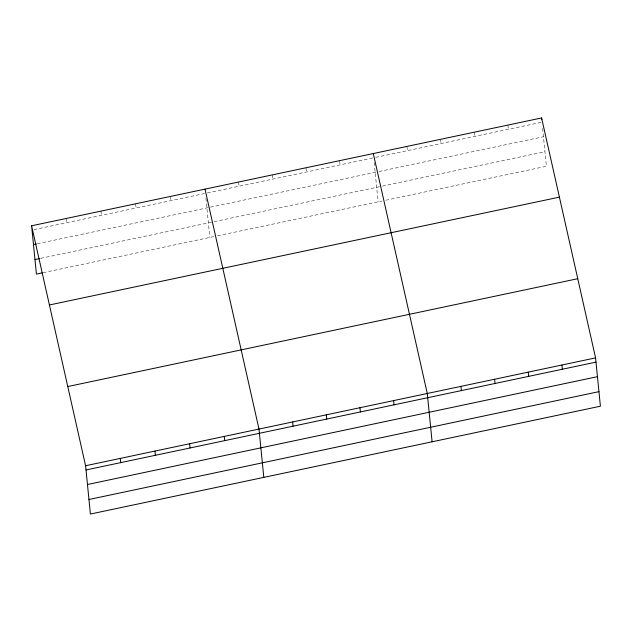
<?xml version="1.0" encoding="UTF-8"?>
<svg xmlns="http://www.w3.org/2000/svg" width="632" height="632" viewBox="0 0 632 632"><rect width="100%" height="100%" fill="white"/><g stroke="black" fill="none" stroke-linecap="round" stroke-linejoin="round"><path stroke-width="0.47" stroke-dasharray="3.16 2.37" d="M33.946 229.613L204.452 193.566M207.343 192.95L372.754 157.976M375.637 157.368L541.047 122.387M37.328 243.755L378.055 171.707M379.01 171.509L543.465 136.733M40.748 258.338L213.174 221.879M214.137 221.674L381.475 186.29M382.431 186.085L544.958 151.72M43.166 272.684L213.663 236.629M217.511 235.815L381.965 201.039M385.812 200.226L546.411 166.263L542.493 127.032M507.931 125.073L508.349 129.299M474.269 132.191L474.695 136.417M440.615 139.309L441.033 143.535M406.953 146.419L407.371 150.653M374.199 162.621L378.118 201.853M339.637 160.654L340.055 164.889M305.975 167.772L306.394 172.007M272.313 174.89L272.74 179.125M238.659 182.008L239.078 186.243M205.906 198.211L209.816 237.442M170.316 196.457L170.743 200.692M135.635 203.796L136.062 208.023M100.962 211.127L101.381 215.362M66.281 218.459L66.7 222.693"/><path stroke-width="0.95" d="M31.6 225.79L541.592 117.955L595.581 357.894L600.4 406.21L90.408 514.045L85.589 465.737L31.6 225.79L36.419 274.106L42.202 272.882M33.472 244.568L36.364 243.96M34.973 259.562L39.784 258.543M49.414 304.972L559.407 197.137M67.774 386.555L577.759 278.712M85.589 465.737L595.581 357.894M86.007 469.963L596 362.128M87.461 484.515L597.453 376.672M88.962 499.501L598.946 391.658M373.291 153.536L427.279 393.483L432.106 441.792M204.997 189.126L258.986 429.065L263.805 477.381M541.592 117.955L541.758 119.645M561.919 365.012L562.338 369.246M528.257 372.13L528.684 376.364M494.603 379.247L495.022 383.474M460.941 386.365L461.36 390.592M393.625 400.601L394.044 404.828M359.964 407.719L360.382 411.946M326.302 414.829L326.728 419.063M292.648 421.947L293.066 426.181M224.305 436.404L224.731 440.63M189.624 443.735L190.05 447.969M154.951 451.066L155.369 455.301M120.27 458.398L120.688 462.632"/></g></svg>
